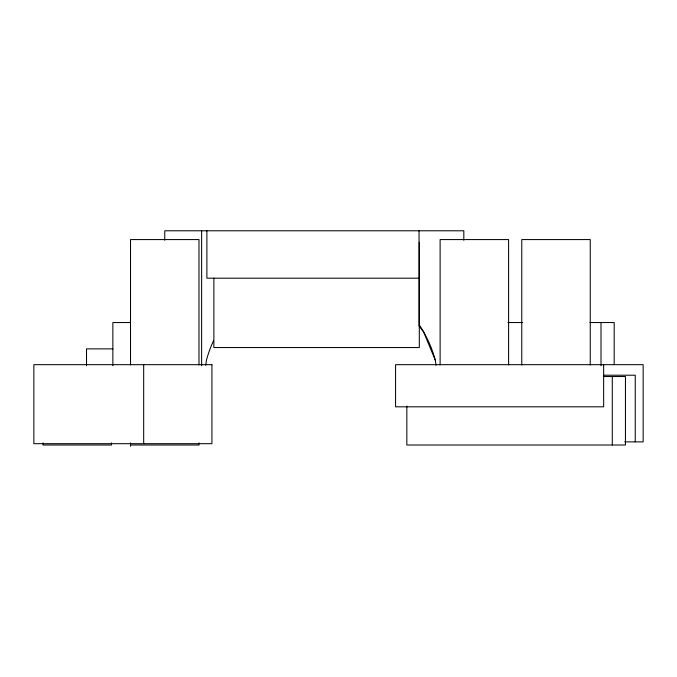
<?xml version="1.0" encoding="UTF-8"?>
<svg xmlns="http://www.w3.org/2000/svg" width="677" height="677" viewBox="0 0 677 677"><rect width="100%" height="100%" fill="white"/><g stroke="black" fill="none" stroke-linecap="round" stroke-linejoin="round"><path stroke-width="1.02" d="M205.74 365.292L206.392 360.342A118.517 118.517 0 0 1 213.467 340.903M419.046 278.196L206.891 278.196L206.891 230.789M130.509 322.54L112.864 322.54L112.864 365.732M507.978 322.54L522.703 322.54M589.997 322.54L614.183 322.54L614.183 364.675M112.864 348.875L86.521 348.875L86.521 365.732M603.647 375.21L635.246 375.21L635.246 441.878M603.325 376.53L625.446 376.53L625.446 445.009L406.843 445.009L406.843 406.022M624.71 441.878L643.15 441.878L643.15 364.675L395.58 364.675L395.58 406.818L603.647 406.818L603.647 364.675M130.517 445.009L198.987 445.009L198.987 442.902M436.005 365.292L435.353 360.342L423.514 331.755L419.046 325.933L419.046 230.789M612.279 376.53L612.279 445.009M601.007 322.54L601.007 365.732M590.242 364.937L590.242 239.573L521.764 239.573L521.764 364.937M508.596 364.937L508.596 239.573L440.118 239.573L440.118 364.937M463.821 240.276L463.821 230.789L164.756 230.789L164.756 240.276M419.3 242.205L419.3 347.555L213.864 347.555L213.864 278.027M201.628 230.789L201.628 365.724M198.987 364.937L198.987 239.573L130.517 239.573L130.517 364.937M143.676 364.675L143.676 443.689M130.517 442.902L130.509 446.211M111.519 442.902L111.519 445.009L43.04 445.009L43.04 442.902M419.723 325.629A118.517 118.517 0 0 1 435.353 360.342M211.935 364.675L33.85 364.675L33.85 443.689L211.935 443.689L211.935 364.675"/></g></svg>
